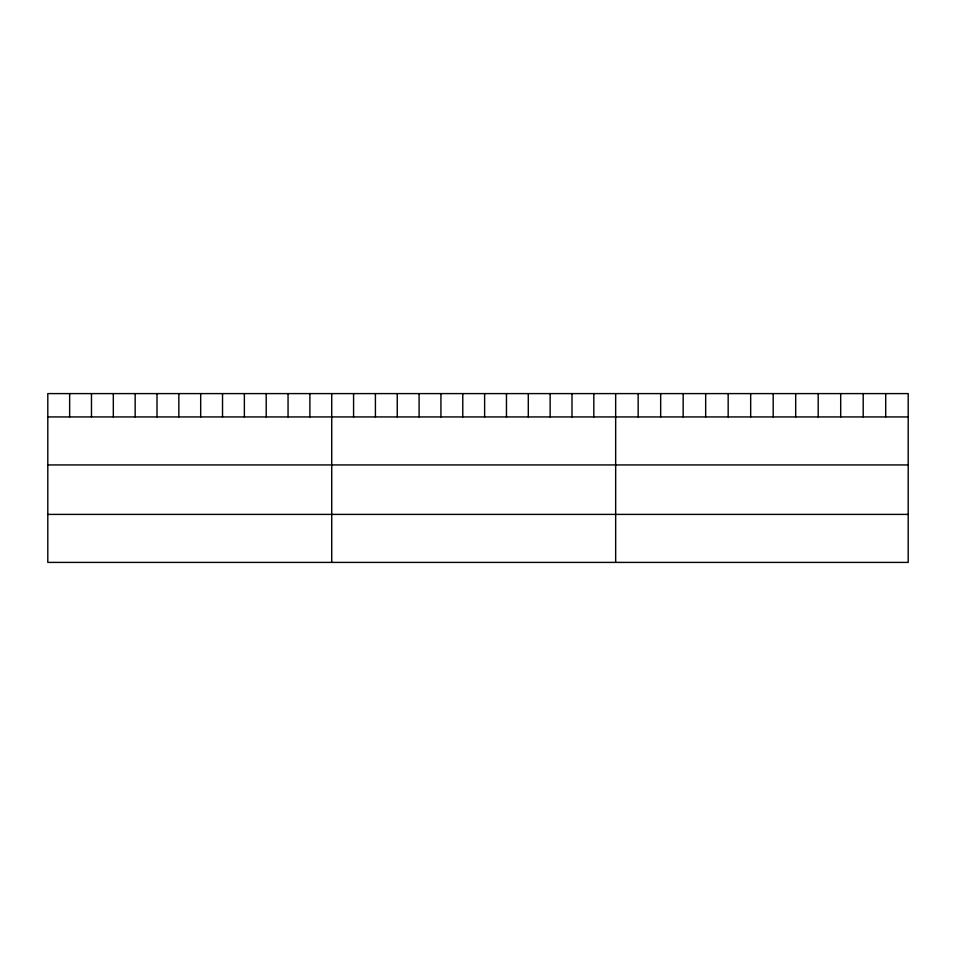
<?xml version="1.0" encoding="UTF-8"?>
<svg xmlns="http://www.w3.org/2000/svg" width="956" height="956" viewBox="0 0 956 956"><rect width="100%" height="100%" fill="white"/><g stroke="black" fill="none" stroke-linecap="round" stroke-linejoin="round"><path stroke-width="1.43" d="M908.2 416.935L908.2 562.403L47.8 562.403L47.8 393.597L908.2 393.597L908.2 416.935L47.8 416.935M47.8 464.939L908.2 464.939M47.8 514.4L908.2 514.4M885.698 393.597L885.698 416.935M863.196 393.597L863.196 416.935M840.694 393.597L840.694 416.935M818.193 393.597L818.193 416.935M795.691 393.597L795.691 416.935M773.189 393.597L773.189 416.935M750.675 393.597L750.675 416.935M728.173 393.597L728.173 416.935M705.671 393.597L705.671 416.935M683.17 393.597L683.17 416.935M660.668 393.597L660.668 416.935M638.166 393.597L638.166 416.935M615.664 393.597L615.664 562.403M593.819 393.597L593.819 416.935M571.987 393.597L571.987 416.935M550.142 393.597L550.142 416.935M528.298 393.597L528.298 416.935M506.465 393.597L506.465 416.935M484.62 393.597L484.62 416.935M462.776 393.597L462.776 416.935M440.931 393.597L440.931 416.935M419.098 393.597L419.098 416.935M397.254 393.597L397.254 416.935M375.409 393.597L375.409 416.935M353.577 393.597L353.577 416.935M331.732 393.597L331.732 562.403M309.887 393.597L309.887 416.935M288.055 393.597L288.055 416.935M266.21 393.597L266.21 416.935M244.366 393.597L244.366 416.935M222.533 393.597L222.533 416.935M200.688 393.597L200.688 416.935M178.844 393.597L178.844 416.935M156.999 393.597L156.999 416.935M135.166 393.597L135.166 416.935M113.322 393.597L113.322 416.935M91.477 393.597L91.477 416.935M69.645 393.597L69.645 416.935"/></g></svg>
